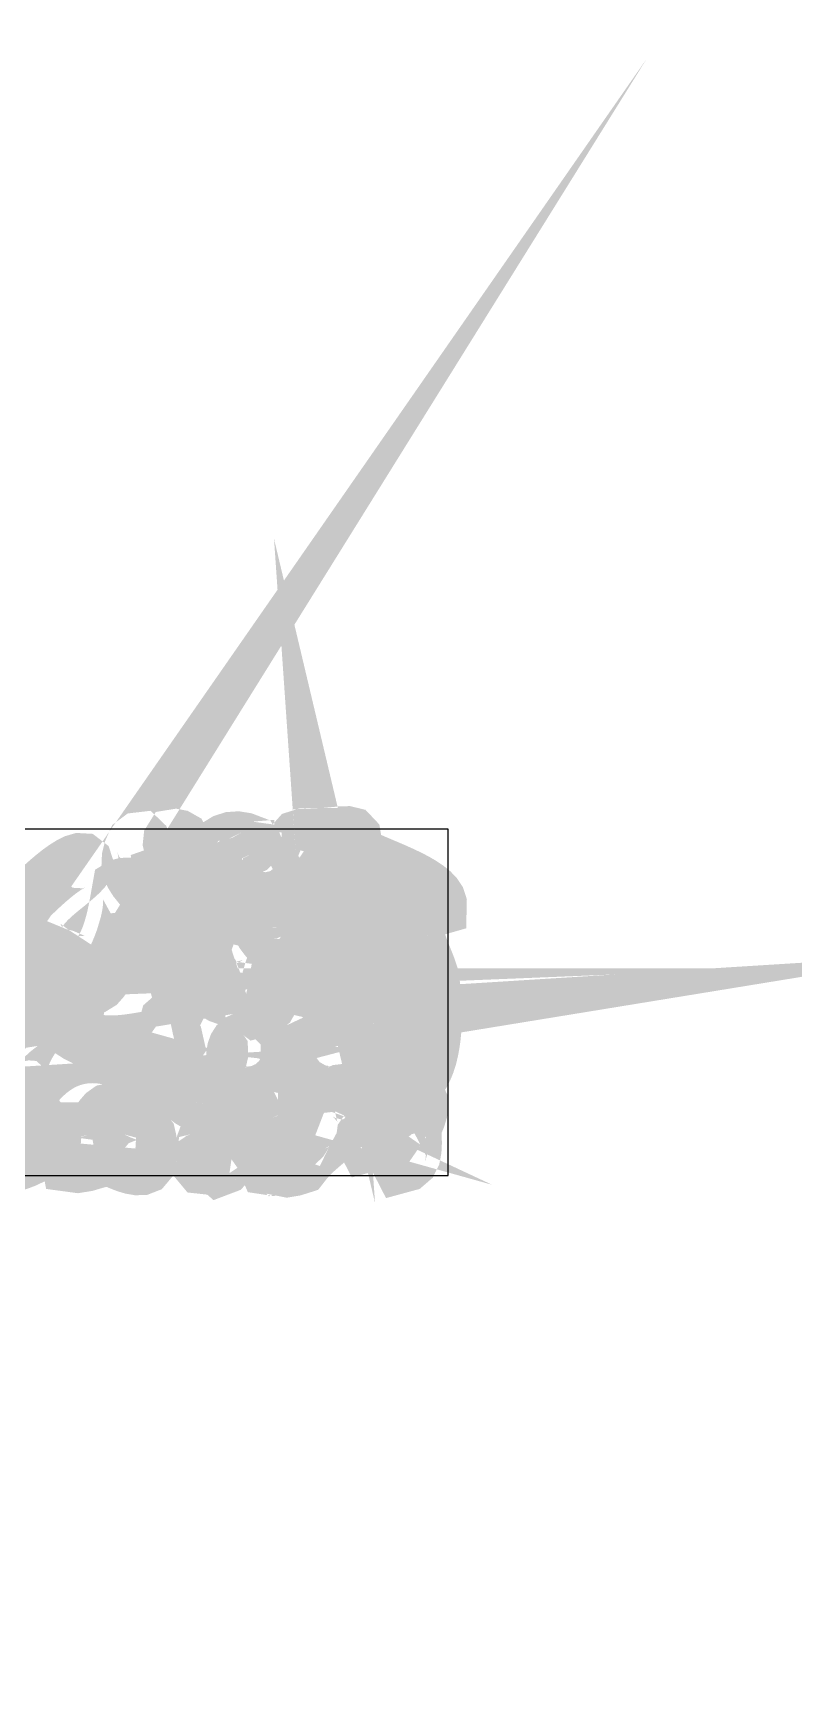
# Model space of a CAD drawing. Extents: x -204 to 381, y -253 to 284.
# Drawn here: x 134.5 to 239.9, y -72 to 158.3 of the extents above; entities that cross this region are included whole.
import ezdxf

# ---------------------------------------------------------------- set-up
doc = ezdxf.new("R2010")
doc.units = 0
doc.layers.add('1', color=7, linetype='CONTINUOUS')
doc.layers.add('4', color=7, linetype='CONTINUOUS')

msp = doc.modelspace()

# ---------------------------------------------------------------- linework, layer by layer
at = {"layer": '1', "color": 7, "linetype": 'CONTINUOUS'}
msp.add_3dface([(96, 0), (192, 0), (192, 48), (96, 48)], dxfattribs=at)
at = {"layer": '4', "color": 7, "linetype": 'CONTINUOUS'}
for points in [[(187.6546, 35.1985, 7.6142, 7.6142, 0), (187.6204, 34.2103, 7.6142, 7.6142, 0), (187.733, 33.2499, 7.6142, 7.6142, 0), (187.9609, 32.3146, 7.6142, 7.6142, 0), (188.2688, 31.3958, 7.6142, 7.6142, 0), (188.624, 30.4885, 7.6142, 7.6142, 0), (188.9913, 29.5884, 7.6142, 7.6142, 0), (189.3397, 28.6868, 7.6142, 7.6142, 0), (189.6331, 27.7814, 7.6142, 7.6142, 0), (189.7514, 27.1451, 7.6142, 7.6142, 0), (189.8577, 26.4296, 7.6142, 7.6142, 0), (189.9491, 25.6471, 7.6142, 7.6142, 0), (190.0261, 24.8061, 7.6142, 7.6142, 0), (190.0796, 23.9184, 7.6142, 7.6142, 0), (190.1119, 22.9934, 7.6142, 7.6142, 0), (190.1177, 22.044, 7.6142, 7.6142, 0), (190.0919, 21.0769, 7.6142, 7.6142, 0), (190.0353, 20.1054, 7.6142, 7.6142, 0), (189.9415, 19.1397, 7.6142, 7.6142, 0), (189.811, 18.189, 7.6142, 7.6142, 0), (189.6372, 17.2632, 7.6142, 7.6142, 0), (189.4183, 16.377, 7.6142, 7.6142, 0), (189.1502, 15.5352, 7.6142, 7.6142, 0), (188.8311, 14.752, 7.6142, 7.6142, 0), (188.459, 14.0375, 7.6142, 7.6142, 0), (188.0272, 13.402, 7.6142, 7.6142, 0), (187.5361, 12.8543, 7.6142, 7.6142, 0), (186.9807, 12.4075, 7.6142, 7.6142, 0), (186.3575, 12.0688, 7.6142, 7.6142, 0), (185.6104, 12.2467, 7.6142, 7.6142, 0), (185.162, 12.5299, 7.6142, 7.6142, 0), (184.9072, 12.8737, 7.6142, 7.6142, 0), (184.7365, 13.2293, 7.6142, 7.6142, 0), (184.5406, 13.5524, 7.6142, 7.6142, 0), (184.2097, 13.7942, 7.6142, 7.6142, 0), (183.6359, 13.9067, 7.6142, 7.6142, 0), (182.7126, 13.8446, 7.6142, 7.6142, 0), (181.8396, 14.3907, 7.6142, 7.6142, 0), (181.3167, 15.166, 7.6142, 7.6142, 0), (181.2303, 16.1158, 7.6142, 7.6142, 0), (181.6644, 17.1805, 7.6142, 7.6142, 0), (182.4265, 17.3153, 7.6142, 7.6142, 0), (183.1775, 17.4041, 7.6142, 7.6142, 0), (183.7703, 17.9015, 7.6142, 7.6142, 0), (183.3088, 18.5986, 7.6142, 7.6142, 0), (182.7373, 18.9772, 7.6142, 7.6142, 0), (182.1046, 19.2233, 7.6142, 7.6142, 0), (181.4603, 19.5275, 7.6142, 7.6142, 0), (180.8482, 20.078, 7.6142, 7.6142, 0), (180.3187, 21.0634, 7.6142, 7.6142, 0), (180.1351, 21.4706, 7.6142, 7.6142, 0), (180.1085, 21.5462, 7.6142, 7.6142, 0), (180.2873, 21.5733, 7.6142, 7.6142, 0), (181.7416, 21.7655, 7.6142, 7.6142, 0), (182.7006, 21.8956, 7.6142, 7.6142, 0), (183.884, 22.0553, 7.6142, 7.6142, 0), (184.1156, 22.0931, 7.6142, 7.6142, 0), (184.0534, 22.0892, 7.6142, 7.6142, 0), (183.884, 22.0553, 7.6142, 7.6142, 0), (183.2182, 21.9747, 7.6142, 7.6142, 0), (182.5146, 21.8761, 7.6142, 7.6142, 0), (181.8033, 21.7772, 7.6142, 7.6142, 0), (180.937, 21.6606, 7.6142, 7.6142, 0), (180.3184, 21.5752, 7.6142, 7.6142, 0), (180.1089, 21.5475, 7.6142, 7.6142, 0), (179.9265, 22.5179, 7.6142, 7.6142, 0), (180.021, 23.1188, 7.6142, 7.6142, 0), (180.4747, 24.02, 7.6142, 7.6142, 0), (181.4615, 24.5002, 7.6142, 7.6142, 0), (182.2748, 24.9848, 7.6142, 7.6142, 0), (182.92, 25.4916, 7.6142, 7.6142, 0), (183.4067, 26.0286, 7.6142, 7.6142, 0), (183.7375, 26.6104, 7.6142, 7.6142, 0), (183.9214, 27.2514, 7.6142, 7.6142, 0), (183.9672, 27.9619, 7.6142, 7.6142, 0), (183.8767, 28.7579, 7.6142, 7.6142, 0), (183.6604, 29.6504, 7.6142, 7.6142, 0), (183.3237, 30.6525, 7.6142, 7.6142, 0), (182.8725, 31.7755, 7.6142, 7.6142, 0), (182.1611, 32.7184, 7.6142, 7.6142, 0), (181.8211, 33.3649, 7.6142, 7.6142, 0), (181.7975, 33.7786, 7.6142, 7.6142, 0), (182.0393, 34.0226, 7.6142, 7.6142, 0), (182.4951, 34.1619, 7.6142, 7.6142, 0), (183.1119, 34.2547, 7.6142, 7.6142, 0), (183.8376, 34.3674, 7.6142, 7.6142, 0), (185.0419, 34.7065, 7.6142, 7.6142, 0), (185.4404, 31.996, 7.6142, 7.6142, 0), (185.6726, 30.3812, 7.6142, 7.6142, 0), (185.9312, 28.6916, 7.6142, 7.6142, 0), (186.0811, 27.6949, 7.6142, 7.6142, 0), (186.1778, 27.023, 7.6142, 7.6142, 0), (186.2349, 26.6329, 7.6142, 7.6142, 0), (186.2772, 26.3075, 7.6142, 7.6142, 0), (186.3302, 25.9828, 7.6142, 7.6142, 0), (186.3915, 25.5273, 7.6142, 7.6142, 0), (186.4432, 25.2243, 7.6142, 7.6142, 0), (186.4648, 25.032, 7.6142, 7.6142, 0), (186.4283, 25.289, 7.6142, 7.6142, 0), (186.352, 25.8092, 7.6142, 7.6142, 0), (186.0981, 27.5975, 7.6142, 7.6142, 0), (185.9545, 28.4961, 7.6142, 7.6142, 0), (185.8379, 29.3089, 7.6142, 7.6142, 0), (185.6296, 30.7175, 7.6142, 7.6142, 0), (185.4792, 31.7251, 7.6142, 7.6142, 0), (185.3464, 32.6243, 7.6142, 7.6142, 0), (185.264, 33.2425, 7.6142, 7.6142, 0), (185.0419, 34.7065, 7.6142, 7.6142, 0), (186.1172, 35.5796, 7.6142, 7.6142, 0), (186.9448, 35.8617, 7.6142, 7.6142, 0), (187.6546, 35.1985, 0, 0, 0)], [(84.7762, 21.1717, 7.6142, 7.6142, 0), (84.8107, 21.0368, 7.6142, 7.6142, 0), (84.7637, 21.1968, 7.6142, 7.6142, 0)], [(135.3534, 23.4286, 7.6142, 7.6142, 0), (134.8734, 23.8046, 7.6142, 7.6142, 0), (134.5454, 24.2726, 7.6142, 7.6142, 0), (134.2934, 24.6886, 7.6142, 7.6142, 0), (133.4134, 25.0266, 7.6142, 7.6142, 0), (132.6454, 25.1246, 7.6142, 7.6142, 0), (131.9134, 25.5286, 7.6142, 7.6142, 0), (132.1294, 26.1326, 7.6142, 7.6142, 0), (132.5674, 26.7506, 7.6142, 7.6142, 0), (133.1214, 27.3686, 7.6142, 7.6142, 0), (133.6834, 27.9726, 7.6142, 7.6142, 0), (134.1434, 28.5506, 7.6142, 7.6142, 0), (134.3934, 29.0846, 7.6142, 7.6142, 0), (134.3274, 29.5606, 7.6142, 7.6142, 0), (133.8334, 29.9686, 7.6142, 7.6142, 0), (132.9034, 30.1146, 7.6142, 7.6142, 0), (132.1834, 30.3866, 7.6142, 7.6142, 0), (131.6574, 30.7706, 7.6142, 7.6142, 0), (131.3034, 31.2486, 7.6142, 7.6142, 0), (131.1074, 31.8046, 7.6142, 7.6142, 0), (131.0474, 32.4246, 7.6142, 7.6142, 0), (131.1054, 33.0906, 7.6142, 7.6142, 0), (131.2654, 33.7886, 7.6142, 7.6142, 0), (131.5074, 34.5006, 7.6142, 7.6142, 0), (131.8134, 35.2126, 7.6142, 7.6142, 0), (132.1654, 35.9066, 7.6142, 7.6142, 0), (132.5454, 36.5686, 7.6142, 7.6142, 0), (132.9334, 37.1806, 7.6142, 7.6142, 0), (133.3134, 37.7286, 7.6142, 7.6142, 0), (133.5394, 37.9706, 7.6142, 7.6142, 0), (133.9214, 38.3606, 7.6142, 7.6142, 0), (134.4354, 38.8726, 7.6142, 7.6142, 0), (135.0554, 39.4686, 7.6142, 7.6142, 0), (135.7594, 40.1226, 7.6142, 7.6142, 0), (136.5174, 40.8006, 7.6142, 7.6142, 0), (137.3094, 41.4726, 7.6142, 7.6142, 0), (138.1094, 42.1066, 7.6142, 7.6142, 0), (138.8934, 42.6706, 7.6142, 7.6142, 0), (139.6354, 43.1346, 7.6142, 7.6142, 0), (140.3094, 43.4666, 7.6142, 7.6142, 0), (140.8934, 43.6346, 7.6142, 7.6142, 0), (141.3634, 43.6086, 7.6142, 7.6142, 0), (141.6914, 43.3566, 7.6142, 7.6142, 0), (141.8534, 42.8486, 7.6142, 7.6142, 0), (141.4734, 42.3546, 7.6142, 7.6142, 0), (140.9994, 41.8566, 7.6142, 7.6142, 0), (140.4454, 41.3486, 7.6142, 7.6142, 0), (139.8334, 40.8306, 7.6142, 7.6142, 0), (139.1814, 40.3026, 7.6142, 7.6142, 0), (138.5114, 39.7606, 7.6142, 7.6142, 0), (137.8374, 39.2046, 7.6142, 7.6142, 0), (137.1814, 38.6326, 7.6142, 7.6142, 0), (136.5614, 38.0406, 7.6142, 7.6142, 0), (135.9974, 37.4286, 7.6142, 7.6142, 0), (135.5074, 36.7966, 7.6142, 7.6142, 0), (135.1114, 36.1406, 7.6142, 7.6142, 0), (134.8274, 35.4586, 7.6142, 7.6142, 0), (134.6754, 34.7506, 7.6142, 7.6142, 0), (134.6714, 34.0146, 7.6142, 7.6142, 0), (134.8394, 33.2466, 7.6142, 7.6142, 0), (135.1934, 32.4486, 7.6142, 7.6142, 0), (135.8534, 31.9486, 7.6142, 7.6142, 0), (136.5194, 31.4426, 7.6142, 7.6142, 0), (137.1934, 30.9286, 7.6142, 7.6142, 0), (137.7212, 30.5845, 7.6142, 7.6142, 0), (137.4319, 30.097, 7.6142, 7.6142, 0), (137.1781, 29.6856, 7.6142, 7.6142, 0), (137.0106, 29.4165, 7.6142, 7.6142, 0), (137.0918, 29.5333, 7.6142, 7.6142, 0), (137.1984, 29.7161, 7.6142, 7.6142, 0), (137.4268, 30.0868, 7.6142, 7.6142, 0), (137.7212, 30.5845, 7.6142, 7.6142, 0), (137.9534, 30.4886, 7.6142, 7.6142, 0), (138.8054, 30.2826, 7.6142, 7.6142, 0), (139.5494, 29.9606, 7.6142, 7.6142, 0), (140.2354, 29.6326, 7.6142, 7.6142, 0), (140.9174, 29.4046, 7.6142, 7.6142, 0), (141.6534, 29.3886, 7.6142, 7.6142, 0), (142.4934, 29.6946, 7.6142, 7.6142, 0), (143.4934, 30.4286, 7.6142, 7.6142, 0), (144.0434, 31.2546, 7.6142, 7.6142, 0), (144.5134, 32.1426, 7.6142, 7.6142, 0), (144.9134, 33.0786, 7.6142, 7.6142, 0), (145.2514, 34.0526, 7.6142, 7.6142, 0), (145.5354, 35.0506, 7.6142, 7.6142, 0), (145.7794, 36.0626, 7.6142, 7.6142, 0), (145.9874, 37.0726, 7.6142, 7.6142, 0), (146.1734, 38.0726, 7.6142, 7.6142, 0), (146.3454, 39.0486, 7.6142, 7.6142, 0), (146.5134, 39.9886, 7.6142, 7.6142, 0), (146.7834, 40.1486, 7.6142, 7.6142, 0), (147.0314, 40.2146, 7.6142, 7.6142, 0), (147.4334, 40.2286, 7.6142, 7.6142, 0), (147.7214, 39.7086, 7.6142, 7.6142, 0), (147.9034, 39.0766, 7.6142, 7.6142, 0), (147.9894, 38.3486, 7.6142, 7.6142, 0), (147.9894, 37.5366, 7.6142, 7.6142, 0), (147.9074, 36.6606, 7.6142, 7.6142, 0), (147.7514, 35.7346, 7.6142, 7.6142, 0), (147.5334, 34.7726, 7.6142, 7.6142, 0), (146.9374, 32.8026, 7.6142, 7.6142, 0), (146.5734, 31.8266, 7.6142, 7.6142, 0), (146.1794, 30.8766, 7.6142, 7.6142, 0), (145.7614, 29.9686, 7.6142, 7.6142, 0), (145.3274, 29.1186, 7.6142, 7.6142, 0), (144.8854, 28.3386, 7.6142, 7.6142, 0), (144.4434, 27.6466, 7.6142, 7.6142, 0), (144.0094, 27.0586, 7.6142, 7.6142, 0), (143.5934, 26.5886, 7.6142, 7.6142, 0), (142.6254, 25.9926, 7.6142, 7.6142, 0), (141.8174, 25.6406, 7.6142, 7.6142, 0), (141.1514, 25.4926, 7.6142, 7.6142, 0), (140.6074, 25.5146, 7.6142, 7.6142, 0), (140.1614, 25.6666, 7.6142, 7.6142, 0), (139.7914, 25.9146, 7.6142, 7.6142, 0), (139.4814, 26.2186, 7.6142, 7.6142, 0), (139.2054, 26.5426, 7.6142, 7.6142, 0), (138.9454, 26.8506, 7.6142, 7.6142, 0), (138.6794, 27.1026, 7.6142, 7.6142, 0), (138.3854, 27.2666, 7.6142, 7.6142, 0), (138.0434, 27.3006, 7.6142, 7.6142, 0), (137.6334, 27.1686, 7.6142, 7.6142, 0), (137.1474, 25.8926, 7.6142, 7.6142, 0), (136.6074, 24.6166, 7.6142, 7.6142, 0), (135.8934, 23.4486, 7.6142, 7.6142, 0), (135.7134, 23.4486, 7.6142, 7.6142, 0), (135.5334, 23.4426, 7.6142, 7.6142, 0), (135.3534, 23.4286, 0, 0, 0)], [(170.5022, 46.0854, 7.6142, 7.6142, 0), (170.6605, 45.2501, 7.6142, 7.6142, 0), (170.8993, 44.5677, 7.6142, 7.6142, 0), (171.1857, 44.0062, 7.6142, 7.6142, 0), (171.4856, 43.5399, 7.6142, 7.6142, 0), (171.7643, 43.1391, 7.6142, 7.6142, 0), (171.991, 42.7738, 7.6142, 7.6142, 0), (172.1296, 42.4163, 7.6142, 7.6142, 0), (172.1472, 42.0369, 7.6142, 7.6142, 0), (172.0097, 41.608, 7.6142, 7.6142, 0), (171.684, 41.0992, 7.6142, 7.6142, 0), (171.1357, 40.4814, 7.6142, 7.6142, 0), (170.3328, 39.7282, 7.6142, 7.6142, 0), (169.9392, 38.9498, 7.6142, 7.6142, 0), (169.8515, 38.3573, 7.6142, 7.6142, 0), (170.0146, 37.911, 7.6142, 7.6142, 0), (170.3804, 37.5761, 7.6142, 7.6142, 0), (170.8958, 37.3125, 7.6142, 7.6142, 0), (171.5082, 37.0838, 7.6142, 7.6142, 0), (172.1677, 36.8557, 7.6142, 7.6142, 0), (172.8226, 36.5857, 7.6142, 7.6142, 0), (173.4194, 36.2418, 7.6142, 7.6142, 0), (173.9088, 35.7834, 7.6142, 7.6142, 0), (174.1472, 34.762, 7.6142, 7.6142, 0), (174.3123, 33.7722, 7.6142, 7.6142, 0), (174.4048, 32.8157, 7.6142, 7.6142, 0), (174.4264, 31.8923, 7.6142, 7.6142, 0), (174.373, 31.0006, 7.6142, 7.6142, 0), (174.2491, 30.144, 7.6142, 7.6142, 0), (174.0545, 29.3203, 7.6142, 7.6142, 0), (173.7891, 28.5297, 7.6142, 7.6142, 0), (173.4553, 27.7736, 7.6142, 7.6142, 0), (173.0487, 27.0509, 7.6142, 7.6142, 0), (172.576, 26.3642, 7.6142, 7.6142, 0), (172.033, 25.7126, 7.6142, 7.6142, 0), (171.422, 25.0976, 7.6142, 7.6142, 0), (170.7424, 24.5169, 7.6142, 7.6142, 0), (169.9969, 23.9725, 7.6142, 7.6142, 0), (169.1854, 23.4641, 7.6142, 7.6142, 0), (168.3057, 22.9924, 7.6142, 7.6142, 0), (168.1132, 22.5746, 7.6142, 7.6142, 0), (168.0375, 22.1287, 7.6142, 7.6142, 0), (167.9881, 21.751, 7.6142, 7.6142, 0), (168.236, 21.3198, 7.6142, 7.6142, 0), (168.5904, 20.9791, 7.6142, 7.6142, 0), (169.0402, 20.7249, 7.6142, 7.6142, 0), (169.5703, 20.5521, 7.6142, 7.6142, 0), (170.1714, 20.4565, 7.6142, 7.6142, 0), (170.8302, 20.4328, 7.6142, 7.6142, 0), (171.5373, 20.4747, 7.6142, 7.6142, 0), (172.2777, 20.579, 7.6142, 7.6142, 0), (173.0443, 20.7413, 7.6142, 7.6142, 0), (173.8216, 20.9546, 7.6142, 7.6142, 0), (174.5983, 21.2148, 7.6142, 7.6142, 0), (175.363, 21.5163, 7.6142, 7.6142, 0), (176.1054, 21.8572, 7.6142, 7.6142, 0), (176.8129, 22.2278, 7.6142, 7.6142, 0), (177.4716, 22.6288, 7.6142, 7.6142, 0), (178.0732, 23.0498, 7.6142, 7.6142, 0), (178.6052, 23.4893, 7.6142, 7.6142, 0), (179.056, 23.9415, 7.6142, 7.6142, 0), (179.4107, 24.4033, 7.6142, 7.6142, 0), (179.6614, 24.8661, 7.6142, 7.6142, 0), (179.7954, 25.3266, 7.6142, 7.6142, 0), (179.7994, 25.7812, 7.6142, 7.6142, 0), (179.6621, 26.2241, 7.6142, 7.6142, 0), (179.3742, 26.6491, 7.6142, 7.6142, 0), (178.4992, 26.7338, 7.6142, 7.6142, 0), (177.7764, 26.5564, 7.6142, 7.6142, 0), (176.9612, 26.5348, 7.6142, 7.6142, 0), (176.6161, 27.425, 7.6142, 7.6142, 0), (176.3864, 28.3098, 7.6142, 7.6142, 0), (176.2597, 29.1896, 7.6142, 7.6142, 0), (176.2259, 30.0645, 7.6142, 7.6142, 0), (176.2733, 30.9369, 7.6142, 7.6142, 0), (176.3953, 31.8041, 7.6142, 7.6142, 0), (176.5784, 32.6711, 7.6142, 7.6142, 0), (176.8141, 33.5353, 7.6142, 7.6142, 0), (177.0901, 34.3972, 7.6142, 7.6142, 0), (177.3972, 35.261, 7.6142, 7.6142, 0), (177.7247, 36.1246, 7.6142, 7.6142, 0), (178.0627, 36.9901, 7.6142, 7.6142, 0), (178.4012, 37.8576, 7.6142, 7.6142, 0), (178.1587, 38.3447, 7.6142, 7.6142, 0), (177.6945, 38.945, 7.6142, 7.6142, 0), (177.2314, 39.59, 7.6142, 7.6142, 0), (176.9953, 40.2167, 7.6142, 7.6142, 0), (177.2031, 40.7579, 7.6142, 7.6142, 0), (178.0806, 41.1505, 7.6142, 7.6142, 0), (178.9544, 40.7535, 7.6142, 7.6142, 0), (179.5127, 40.1543, 7.6142, 7.6142, 0), (179.935, 39.5585, 7.6142, 7.6142, 0), (180.4017, 39.1782, 7.6142, 7.6142, 0), (181.0927, 39.2214, 7.6142, 7.6142, 0), (181.8439, 39.7932, 7.6142, 7.6142, 0), (182.5651, 40.161, 7.6142, 7.6142, 0), (183.2614, 40.348, 7.6142, 7.6142, 0), (183.9331, 40.3767, 7.6142, 7.6142, 0), (184.5796, 40.2738, 7.6142, 7.6142, 0), (185.2031, 40.0593, 7.6142, 7.6142, 0), (186.3808, 39.3933, 7.6142, 7.6142, 0), (186.9383, 38.9881, 7.6142, 7.6142, 0), (187.4766, 38.5686, 7.6142, 7.6142, 0), (187.9957, 38.1551, 7.6142, 7.6142, 0), (188.4984, 37.7714, 7.6142, 7.6142, 0), (188.982, 37.4429, 7.6142, 7.6142, 0), (189.4511, 37.1928, 7.6142, 7.6142, 0), (189.904, 37.0421, 7.6142, 7.6142, 0), (190.3443, 37.0185, 7.6142, 7.6142, 0), (190.7719, 37.1406, 7.6142, 7.6142, 0), (190.7845, 37.7158, 7.6142, 7.6142, 0), (190.6002, 38.2767, 7.6142, 7.6142, 0), (190.2396, 38.825, 7.6142, 7.6142, 0), (189.7252, 39.3602, 7.6142, 7.6142, 0), (189.0804, 39.8773, 7.6142, 7.6142, 0), (188.3265, 40.3801, 7.6142, 7.6142, 0), (187.4879, 40.8679, 7.6142, 7.6142, 0), (186.584, 41.3364, 7.6142, 7.6142, 0), (185.6395, 41.7866, 7.6142, 7.6142, 0), (184.6774, 42.2203, 7.6142, 7.6142, 0), (183.7193, 42.6346, 7.6142, 7.6142, 0), (182.7875, 43.0272, 7.6142, 7.6142, 0), (181.9046, 43.3995, 7.6142, 7.6142, 0), (181.0933, 43.7529, 7.6142, 7.6142, 0), (180.3752, 44.083, 7.6142, 7.6142, 0), (179.7727, 44.3892, 7.6142, 7.6142, 0), (179.3089, 44.6749, 7.6142, 7.6142, 0), (179.0093, 44.9348, 7.6142, 7.6142, 0), (178.8904, 45.1698, 7.6142, 7.6142, 0), (179.0232, 46.2084, 7.6142, 7.6142, 0), (178.9136, 46.8743, 7.6142, 7.6142, 0), (178.5699, 47.2374, 7.6142, 7.6142, 0), (177.9997, 47.3735, 7.6142, 7.6142, 0), (177.2139, 47.3561, 7.6142, 7.6142, 0), (176.2214, 47.2568, 7.6142, 7.6142, 0), (175.0314, 47.1513, 7.6142, 7.6142, 0), (174.5429, 47.127, 7.6142, 7.6142, 0), (174.7082, 44.6778, 7.6142, 7.6142, 0), (174.7917, 43.4586, 7.6142, 7.6142, 0), (174.8773, 42.2216, 7.6142, 7.6142, 0), (174.8521, 42.3279, 7.6142, 7.6142, 0), (174.8498, 42.6203, 7.6142, 7.6142, 0), (174.8274, 42.9311, 7.6142, 7.6142, 0), (174.6657, 45.3394, 7.6142, 7.6142, 0), (174.5618, 46.8517, 7.6142, 7.6142, 0), (174.5415, 47.1254, 7.6142, 7.6142, 0), (174.0859, 47.1219, 7.6142, 7.6142, 0), (173.0869, 47.1302, 7.6142, 7.6142, 0), (172.048, 47.0834, 7.6142, 7.6142, 0), (171.133, 46.7965, 7.6142, 7.6142, 0), (170.5022, 46.0854, 0, 0, 0)], [(165.4305, 22.8571, 7.6142, 7.6142, 0), (164.6605, 23.4451, 7.6142, 7.6142, 0), (164.2165, 23.8271, 7.6142, 7.6142, 0), (163.9005, 24.0611, 7.6142, 7.6142, 0), (163.5105, 24.2071, 7.6142, 7.6142, 0), (162.8465, 24.3191, 7.6142, 7.6142, 0), (161.7105, 24.4571, 7.6142, 7.6142, 0), (160.5165, 24.8671, 7.6142, 7.6142, 0), (159.8405, 25.2811, 7.6142, 7.6142, 0), (159.5385, 25.7151, 7.6142, 7.6142, 0), (159.4665, 26.1851, 7.6142, 7.6142, 0), (159.4805, 26.7051, 7.6142, 7.6142, 0), (159.4365, 27.2911, 7.6142, 7.6142, 0), (159.1905, 27.9571, 7.6142, 7.6142, 0), (158.5145, 28.7971, 7.6142, 7.6142, 0), (158.0785, 29.5031, 7.6142, 7.6142, 0), (157.8445, 30.1091, 7.6142, 7.6142, 0), (157.7805, 30.6471, 7.6142, 7.6142, 0), (157.8505, 31.1511, 7.6142, 7.6142, 0), (158.0165, 31.6531, 7.6142, 7.6142, 0), (158.2445, 32.1851, 7.6142, 7.6142, 0), (158.5005, 32.7811, 7.6142, 7.6142, 0), (158.7465, 33.4731, 7.6142, 7.6142, 0), (158.9485, 34.2951, 7.6142, 7.6142, 0), (159.0705, 35.2771, 7.6142, 7.6142, 0), (159.0705, 35.2771, 7.6142, 7.6142, 0), (158.9965, 36.0631, 7.6142, 7.6142, 0), (158.8065, 36.8491, 7.6142, 7.6142, 0), (158.5385, 37.6331, 7.6142, 7.6142, 0), (158.2385, 38.4091, 7.6142, 7.6142, 0), (157.9485, 39.1771, 7.6142, 7.6142, 0), (157.7105, 39.9331, 7.6142, 7.6142, 0), (157.5665, 40.6731, 7.6142, 7.6142, 0), (157.5605, 41.3951, 7.6142, 7.6142, 0), (157.7345, 42.0951, 7.6142, 7.6142, 0), (158.1305, 42.7691, 7.6142, 7.6142, 0), (158.7905, 43.4171, 7.6142, 7.6142, 0), (159.1565, 44.3971, 7.6142, 7.6142, 0), (159.6705, 45.2151, 7.6142, 7.6142, 0), (160.3145, 45.8591, 7.6142, 7.6142, 0), (161.0685, 46.3191, 7.6142, 7.6142, 0), (161.9105, 46.5871, 7.6142, 7.6142, 0), (162.8205, 46.6491, 7.6142, 7.6142, 0), (163.7805, 46.4951, 7.6142, 7.6142, 0), (164.7705, 46.1171, 7.6142, 7.6142, 0), (164.8305, 46.0171, 7.6142, 7.6142, 0), (164.8965, 45.9171, 7.6142, 7.6142, 0), (164.9705, 45.8171, 7.6142, 7.6142, 0), (164.7125, 45.5511, 7.6142, 7.6142, 0), (164.4085, 45.4231, 7.6142, 7.6142, 0), (164.1105, 45.3571, 7.6142, 7.6142, 0), (164.1105, 45.2971, 7.6142, 7.6142, 0), (164.1105, 45.2311, 7.6142, 7.6142, 0), (164.1105, 45.1571, 7.6142, 7.6142, 0), (164.7745, 45.2111, 7.6142, 7.6142, 0), (165.4785, 45.1151, 7.6142, 7.6142, 0), (165.7305, 44.4771, 7.6142, 7.6142, 0), (165.5305, 44.3771, 7.6142, 7.6142, 0), (165.3305, 44.2711, 7.6142, 7.6142, 0), (165.1305, 44.1571, 7.6142, 7.6142, 0), (165.1165, 44.0711, 7.6142, 7.6142, 0), (165.1105, 43.9771, 7.6142, 7.6142, 0), (165.1105, 43.8771, 7.6142, 7.6142, 0), (165.6525, 43.8551, 7.6142, 7.6142, 0), (166.1625, 43.7591, 7.6142, 7.6142, 0), (166.7705, 43.4971, 7.6142, 7.6142, 0), (166.5705, 43.0191, 7.6142, 7.6142, 0), (166.1565, 42.9611, 7.6142, 7.6142, 0), (165.9305, 42.6171, 7.6142, 7.6142, 0), (166.4705, 42.4731, 7.6142, 7.6142, 0), (166.9905, 42.2891, 7.6142, 7.6142, 0), (167.5705, 41.9571, 7.6142, 7.6142, 0), (167.5705, 41.8711, 7.6142, 7.6142, 0), (167.5765, 41.7771, 7.6142, 7.6142, 0), (167.5905, 41.6771, 7.6142, 7.6142, 0), (167.3305, 41.5571, 7.6142, 7.6142, 0), (167.0765, 41.4371, 7.6142, 7.6142, 0), (166.8305, 41.3171, 7.6142, 7.6142, 0), (166.8105, 41.2371, 7.6142, 7.6142, 0), (166.7965, 41.1571, 7.6142, 7.6142, 0), (166.7905, 41.0771, 7.6142, 7.6142, 0), (167.1245, 41.0071, 7.6142, 7.6142, 0), (167.4705, 40.8751, 7.6142, 7.6142, 0), (167.8705, 40.6171, 7.6142, 7.6142, 0), (167.8705, 40.5371, 7.6142, 7.6142, 0), (167.8705, 40.4511, 7.6142, 7.6142, 0), (167.8705, 40.3571, 7.6142, 7.6142, 0), (167.4985, 40.1311, 7.6142, 7.6142, 0), (167.1625, 40.0371, 7.6142, 7.6142, 0), (166.8305, 39.9971, 7.6142, 7.6142, 0), (166.8305, 39.8771, 7.6142, 7.6142, 0), (166.8305, 39.7511, 7.6142, 7.6142, 0), (166.8305, 39.6171, 7.6142, 7.6142, 0), (167.3745, 39.3851, 7.6142, 7.6142, 0), (167.9725, 39.0211, 7.6142, 7.6142, 0), (168.3305, 38.4171, 7.6142, 7.6142, 0), (167.9165, 38.2411, 7.6142, 7.6142, 0), (167.3905, 38.2071, 7.6142, 7.6142, 0), (166.9905, 38.2171, 7.6142, 7.6142, 0), (166.9905, 38.1371, 7.6142, 7.6142, 0), (166.9905, 37.9571, 7.6142, 7.6142, 0), (167.3585, 37.7291, 7.6142, 7.6142, 0), (167.7485, 37.3791, 7.6142, 7.6142, 0), (167.9305, 36.8171, 7.6142, 7.6142, 0), (167.6085, 36.6931, 7.6142, 7.6142, 0), (167.2065, 36.6951, 7.6142, 7.6142, 0), (166.9105, 36.7171, 7.6142, 7.6142, 0), (166.2905, 35.9651, 7.6142, 7.6142, 0), (165.9745, 35.2831, 7.6142, 7.6142, 0), (165.9145, 34.6591, 7.6142, 7.6142, 0), (166.0565, 34.0791, 7.6142, 7.6142, 0), (166.3465, 33.5311, 7.6142, 7.6142, 0), (166.7365, 33.0031, 7.6142, 7.6142, 0), (167.1725, 32.4811, 7.6142, 7.6142, 0), (167.6005, 31.9551, 7.6142, 7.6142, 0), (167.9705, 31.4091, 7.6142, 7.6142, 0), (168.2325, 30.8351, 7.6142, 7.6142, 0), (168.3305, 30.2171, 7.6142, 7.6142, 0), (167.9125, 29.3351, 7.6142, 7.6142, 0), (167.5685, 28.4451, 7.6142, 7.6142, 0), (167.2705, 27.4171, 7.6142, 7.6142, 0), (167.441, 26.8976, 7.6142, 7.6142, 0), (166.3361, 27.1561, 7.6142, 7.6142, 0), (164.9456, 27.4798, 7.6142, 7.6142, 0), (164.7498, 27.5238, 7.6142, 7.6142, 0), (164.602, 27.5598, 7.6142, 7.6142, 0), (165.2773, 27.3999, 7.6142, 7.6142, 0), (166.1123, 27.208, 7.6142, 7.6142, 0), (167.4433, 26.8955, 7.6142, 7.6142, 0), (167.6305, 26.3971, 7.6142, 7.6142, 0), (167.7365, 25.4091, 7.6142, 7.6142, 0), (167.5705, 24.4851, 7.6142, 7.6142, 0), (167.1325, 23.7031, 7.6142, 7.6142, 0), (166.4205, 23.1351, 7.6142, 7.6142, 0), (165.4305, 22.8571, 0, 0, 0)], [(157.6971, 9.7029, 7.6142, 7.6142, 0), (156.9111, 10.0269, 7.6142, 7.6142, 0), (156.2911, 10.3989, 7.6142, 7.6142, 0), (155.7991, 10.7929, 7.6142, 7.6142, 0), (155.4031, 11.1809, 7.6142, 7.6142, 0), (155.0671, 11.5349, 7.6142, 7.6142, 0), (154.7551, 11.8309, 7.6142, 7.6142, 0), (154.4331, 12.0389, 7.6142, 7.6142, 0), (154.0651, 12.1329, 7.6142, 7.6142, 0), (153.6171, 12.0849, 7.6142, 7.6142, 0), (153.0531, 11.8689, 7.6142, 7.6142, 0), (152.3371, 11.4569, 7.6142, 7.6142, 0), (151.4371, 10.8229, 7.6142, 7.6142, 0), (150.5951, 10.5949, 7.6142, 7.6142, 0), (149.9971, 10.6289, 7.6142, 7.6142, 0), (149.5931, 10.8789, 7.6142, 7.6142, 0), (149.3391, 11.3049, 7.6142, 7.6142, 0), (149.1851, 11.8629, 7.6142, 7.6142, 0), (149.0851, 12.5089, 7.6142, 7.6142, 0), (148.9951, 13.2009, 7.6142, 7.6142, 0), (148.8631, 13.8969, 7.6142, 7.6142, 0), (148.6471, 14.5509, 7.6142, 7.6142, 0), (148.2971, 15.1229, 7.6142, 7.6142, 0), (147.3451, 15.5629, 7.6142, 7.6142, 0), (146.4091, 15.9249, 7.6142, 7.6142, 0), (145.4911, 16.2089, 7.6142, 7.6142, 0), (144.5911, 16.4169, 7.6142, 7.6142, 0), (143.7071, 16.5449, 7.6142, 7.6142, 0), (142.8431, 16.5969, 7.6142, 7.6142, 0), (141.9971, 16.5729, 7.6142, 7.6142, 0), (141.1691, 16.4729, 7.6142, 7.6142, 0), (140.3611, 16.2989, 7.6142, 7.6142, 0), (139.5711, 16.0469, 7.6142, 7.6142, 0), (138.8031, 15.7229, 7.6142, 7.6142, 0), (138.0551, 15.3229, 7.6142, 7.6142, 0), (137.3291, 14.8489, 7.6142, 7.6142, 0), (136.6231, 14.3009, 7.6142, 7.6142, 0), (135.9391, 13.6809, 7.6142, 7.6142, 0), (135.2771, 12.9889, 7.6142, 7.6142, 0), (134.6371, 12.2229, 7.6142, 7.6142, 0), (134.1891, 12.1189, 7.6142, 7.6142, 0), (133.7371, 12.1349, 7.6142, 7.6142, 0), (133.3571, 12.1629, 7.6142, 7.6142, 0), (132.9851, 12.4929, 7.6142, 7.6142, 0), (132.7231, 12.9089, 7.6142, 7.6142, 0), (132.5651, 13.4009, 7.6142, 7.6142, 0), (132.5031, 13.9549, 7.6142, 7.6142, 0), (132.5311, 14.5629, 7.6142, 7.6142, 0), (132.6411, 15.2129, 7.6142, 7.6142, 0), (132.8251, 15.8969, 7.6142, 7.6142, 0), (133.0771, 16.6009, 7.6142, 7.6142, 0), (133.3911, 17.3189, 7.6142, 7.6142, 0), (133.7571, 18.0369, 7.6142, 7.6142, 0), (134.1691, 18.7449, 7.6142, 7.6142, 0), (134.6191, 19.4329, 7.6142, 7.6142, 0), (135.1031, 20.0909, 7.6142, 7.6142, 0), (135.6091, 20.7089, 7.6142, 7.6142, 0), (136.1351, 21.2729, 7.6142, 7.6142, 0), (136.6691, 21.7769, 7.6142, 7.6142, 0), (137.2071, 22.2089, 7.6142, 7.6142, 0), (137.7411, 22.5589, 7.6142, 7.6142, 0), (138.2651, 22.8129, 7.6142, 7.6142, 0), (138.7691, 22.9649, 7.6142, 7.6142, 0), (139.2471, 23.0029, 7.6142, 7.6142, 0), (139.6931, 22.9149, 7.6142, 7.6142, 0), (140.0991, 22.6909, 7.6142, 7.6142, 0), (140.4571, 22.3229, 7.6142, 7.6142, 0), (140.3631, 21.4489, 7.6142, 7.6142, 0), (140.0431, 20.7769, 7.6142, 7.6142, 0), (139.8571, 19.9829, 7.6142, 7.6142, 0), (140.6591, 19.4649, 7.6142, 7.6142, 0), (141.4791, 19.0609, 7.6142, 7.6142, 0), (142.3151, 18.7589, 7.6142, 7.6142, 0), (143.1651, 18.5489, 7.6142, 7.6142, 0), (144.0291, 18.4189, 7.6142, 7.6142, 0), (144.9031, 18.3629, 7.6142, 7.6142, 0), (145.7891, 18.3669, 7.6142, 7.6142, 0), (146.6831, 18.4229, 7.6142, 7.6142, 0), (147.5831, 18.5189, 7.6142, 7.6142, 0), (148.4911, 18.6449, 7.6142, 7.6142, 0), (149.4031, 18.7909, 7.6142, 7.6142, 0), (150.3191, 18.9469, 7.6142, 7.6142, 0), (151.2371, 19.1029, 7.6142, 7.6142, 0), (151.6651, 18.7669, 7.6142, 7.6142, 0), (152.1591, 18.1909, 7.6142, 7.6142, 0), (152.6971, 17.6069, 7.6142, 7.6142, 0), (153.2631, 17.2489, 7.6142, 7.6142, 0), (153.8351, 17.3429, 7.6142, 7.6142, 0), (154.3971, 18.1229, 7.6142, 7.6142, 0), (154.1851, 19.0589, 7.6142, 7.6142, 0), (153.7111, 19.7269, 7.6142, 7.6142, 0), (153.2131, 20.2609, 7.6142, 7.6142, 0), (152.9351, 20.7949, 7.6142, 7.6142, 0), (153.1171, 21.4629, 7.6142, 7.6142, 0), (153.8291, 22.0829, 7.6142, 7.6142, 0), (154.3351, 22.7149, 7.6142, 7.6142, 0), (154.6591, 23.3589, 7.6142, 7.6142, 0), (154.8231, 24.0109, 7.6142, 7.6142, 0), (154.8531, 24.6649, 7.6142, 7.6142, 0), (154.7691, 25.3189, 7.6142, 7.6142, 0), (154.3551, 26.6069, 7.6142, 7.6142, 0), (154.0711, 27.2349, 7.6142, 7.6142, 0), (153.7691, 27.8469, 7.6142, 7.6142, 0), (153.4691, 28.4389, 7.6142, 7.6142, 0), (153.1951, 29.0089, 7.6142, 7.6142, 0), (152.9711, 29.5489, 7.6142, 7.6142, 0), (152.8211, 30.0589, 7.6142, 7.6142, 0), (152.7651, 30.5329, 7.6142, 7.6142, 0), (152.8311, 30.9689, 7.6142, 7.6142, 0), (153.0371, 31.3629, 7.6142, 7.6142, 0), (153.6031, 31.2589, 7.6142, 7.6142, 0), (154.1151, 30.9649, 7.6142, 7.6142, 0), (154.5791, 30.5009, 7.6142, 7.6142, 0), (154.9991, 29.8889, 7.6142, 7.6142, 0), (155.3751, 29.1529, 7.6142, 7.6142, 0), (155.7151, 28.3129, 7.6142, 7.6142, 0), (156.0231, 27.3929, 7.6142, 7.6142, 0), (156.2991, 26.4129, 7.6142, 7.6142, 0), (156.5491, 25.3969, 7.6142, 7.6142, 0), (156.7791, 24.3669, 7.6142, 7.6142, 0), (156.9911, 23.3449, 7.6142, 7.6142, 0), (157.1871, 22.3529, 7.6142, 7.6142, 0), (157.3731, 21.4129, 7.6142, 7.6142, 0), (157.5551, 20.5469, 7.6142, 7.6142, 0), (157.7331, 19.7769, 7.6142, 7.6142, 0), (157.9111, 19.1249, 7.6142, 7.6142, 0), (158.0971, 18.6129, 7.6142, 7.6142, 0), (158.2911, 18.2669, 7.6142, 7.6142, 0), (158.4971, 18.1029, 7.6142, 7.6142, 0), (159.5411, 18.0229, 7.6142, 7.6142, 0), (160.1711, 17.7809, 7.6142, 7.6142, 0), (160.4571, 17.3709, 7.6142, 7.6142, 0), (160.4751, 16.7849, 7.6142, 7.6142, 0), (160.2991, 16.0189, 7.6142, 7.6142, 0), (160.0011, 15.0669, 7.6142, 7.6142, 0), (159.6571, 13.9229, 7.6142, 7.6142, 0), (159.5345, 13.4495, 7.6142, 7.6142, 0), (157.1693, 14.1068, 7.6142, 7.6142, 0), (155.9922, 14.4351, 7.6142, 7.6142, 0), (154.7982, 14.7692, 7.6142, 7.6142, 0), (154.8971, 14.7229, 7.6142, 7.6142, 0), (155.183, 14.6616, 7.6142, 7.6142, 0), (155.4829, 14.5767, 7.6142, 7.6142, 0), (157.8087, 13.9313, 7.6142, 7.6142, 0), (159.2687, 13.5236, 7.6142, 7.6142, 0), (159.5327, 13.4484, 7.6142, 7.6142, 0), (159.4371, 13.0029, 7.6142, 7.6142, 0), (159.2431, 12.0229, 7.6142, 7.6142, 0), (158.9871, 11.0149, 7.6142, 7.6142, 0), (158.5211, 10.1769, 7.6142, 7.6142, 0), (157.6971, 9.7029, 0, 0, 0)], [(123.5549, 4.2071, 7.6142, 7.6142, 0), (123.7482, 4.1976, 7.6142, 7.6142, 0), (123.4894, 4.218, 7.6142, 7.6142, 0)], [(180.2678, 8.7023, 7.6142, 7.6142, 0), (180.2179, 8.567, 7.6142, 7.6142, 0), (180.168, 8.4317, 7.6142, 7.6142, 0), (180.118, 8.2964, 7.6142, 7.6142, 0), (179.5547, 8.1844, 7.6142, 7.6142, 0), (179.1254, 8.2339, 7.6142, 7.6142, 0), (178.6376, 8.2099, 7.6142, 7.6142, 0), (177.9755, 7.3751, 7.6142, 7.6142, 0), (177.2803, 6.6187, 7.6142, 7.6142, 0), (176.5615, 5.9267, 7.6142, 7.6142, 0), (175.8286, 5.2765, 7.6142, 7.6142, 0), (175.092, 4.6501, 7.6142, 7.6142, 0), (174.3633, 4.0338, 7.6142, 7.6142, 0), (173.652, 3.4052, 7.6142, 7.6142, 0), (172.966, 2.7477, 7.6142, 7.6142, 0), (172.3203, 2.0423, 7.6142, 7.6142, 0), (171.721, 1.2719, 7.6142, 7.6142, 0), (170.6907, 0.9454, 7.6142, 7.6142, 0), (169.7023, 0.779, 7.6142, 7.6142, 0), (168.8691, 0.9439, 7.6142, 7.6142, 0), (168.3094, 1.608, 7.6142, 7.6142, 0), (167.557, 1.3232, 7.6142, 7.6142, 0), (167.1466, 1.0874, 7.6142, 7.6142, 0), (166.9097, 1.1233, 7.6142, 7.6142, 0), (166.6828, 1.651, 7.6142, 7.6142, 0), (166.295, 2.8949, 7.6142, 7.6142, 0), (165.742, 3.5051, 7.6142, 7.6142, 0), (165.2921, 4.1399, 7.6142, 7.6142, 0), (164.9212, 4.7627, 7.6142, 7.6142, 0), (164.5944, 5.3385, 7.6142, 7.6142, 0), (164.2827, 5.8336, 7.6142, 7.6142, 0), (163.9573, 6.2144, 7.6142, 7.6142, 0), (163.5871, 6.4467, 7.6142, 7.6142, 0), (163.1423, 6.4926, 7.6142, 7.6142, 0), (162.5933, 6.3202, 7.6142, 7.6142, 0), (161.9093, 5.8956, 7.6142, 7.6142, 0), (161.0603, 5.1806, 7.6142, 7.6142, 0), (160.788, 4.4698, 7.6142, 7.6142, 0), (160.8058, 3.7934, 7.6142, 7.6142, 0), (160.9962, 3.1603, 7.6142, 7.6142, 0), (161.2337, 2.5796, 7.6142, 7.6142, 0), (161.4034, 2.0588, 7.6142, 7.6142, 0), (161.3817, 1.6074, 7.6142, 7.6142, 0), (161.0495, 1.234, 7.6142, 7.6142, 0), (160.2839, 0.944, 7.6142, 7.6142, 0), (160.1719, 1.0427, 7.6142, 7.6142, 0), (160.1041, 1.1458, 7.6142, 7.6142, 0), (160.026, 1.3348, 7.6142, 7.6142, 0), (160.1705, 1.7107, 7.6142, 7.6142, 0), (160.2263, 2.0366, 7.6142, 7.6142, 0), (160.15, 2.5365, 7.6142, 7.6142, 0), (159.8967, 2.6672, 7.6142, 7.6142, 0), (159.6524, 2.7343, 7.6142, 7.6142, 0), (159.4142, 2.6897, 7.6142, 7.6142, 0), (159.176, 1.656, 7.6142, 7.6142, 0), (158.5539, 1.1701, 7.6142, 7.6142, 0), (157.8276, 1.2494, 7.6142, 7.6142, 0), (157.2766, 1.9114, 7.6142, 7.6142, 0), (157.4642, 2.0385, 7.6142, 7.6142, 0), (157.7805, 2.1347, 7.6142, 7.6142, 0), (158.1287, 2.2179, 7.6142, 7.6142, 0), (158.1993, 2.7139, 7.6142, 7.6142, 0), (157.9967, 3.2001, 7.6142, 7.6142, 0), (157.8369, 3.6966, 7.6142, 7.6142, 0), (158.0306, 4.2199, 7.6142, 7.6142, 0), (158.8926, 4.7859, 7.6142, 7.6142, 0), (159.5004, 5.3403, 7.6142, 7.6142, 0), (159.9927, 5.9474, 7.6142, 7.6142, 0), (160.418, 6.5858, 7.6142, 7.6142, 0), (160.8288, 7.233, 7.6142, 7.6142, 0), (161.2778, 7.8667, 7.6142, 7.6142, 0), (161.8156, 8.4642, 7.6142, 7.6142, 0), (162.4926, 9.0043, 7.6142, 7.6142, 0), (163.3618, 9.463, 7.6142, 7.6142, 0), (164.4749, 9.8216, 7.6142, 7.6142, 0), (164.7079, 9.3714, 7.6142, 7.6142, 0), (164.6071, 8.8641, 7.6142, 7.6142, 0), (164.6058, 8.4134, 7.6142, 7.6142, 0), (164.7801, 8.3728, 7.6142, 7.6142, 0), (164.9587, 8.3394, 7.6142, 7.6142, 0), (165.1433, 8.3157, 7.6142, 7.6142, 0), (165.5079, 7.5042, 7.6142, 7.6142, 0), (165.8785, 6.7024, 7.6142, 7.6142, 0), (166.2535, 5.9078, 7.6142, 7.6142, 0), (167.1213, 5.3914, 7.6142, 7.6142, 0), (167.8151, 4.9753, 7.6142, 7.6142, 0), (168.3989, 4.1586, 7.6142, 7.6142, 0), (169.1421, 4.4905, 7.6142, 7.6142, 0), (169.6967, 4.6909, 7.6142, 7.6142, 0), (170.5881, 4.2912, 7.6142, 7.6142, 0), (171.2313, 4.5683, 7.6142, 7.6142, 0), (171.7269, 5.024, 7.6142, 7.6142, 0), (172.1389, 5.6875, 7.6142, 7.6142, 0), (172.3078, 6.0308, 7.6142, 7.6142, 0), (173.0667, 5.7577, 7.6142, 7.6142, 0), (173.4696, 5.6147, 7.6142, 7.6142, 0), (173.5787, 5.5731, 7.6142, 7.6142, 0), (173.519, 5.5965, 7.6142, 7.6142, 0), (173.2409, 5.6953, 7.6142, 7.6142, 0), (172.877, 5.8279, 7.6142, 7.6142, 0), (172.3104, 6.0308, 7.6142, 7.6142, 0), (172.7286, 6.8037, 7.6142, 7.6142, 0), (172.813, 6.941, 7.6142, 7.6142, 0), (172.9018, 7.0856, 7.6142, 7.6142, 0), (173.447, 7.2653, 7.6142, 7.6142, 0), (173.925, 7.5194, 7.6142, 7.6142, 0), (174.3435, 7.8333, 7.6142, 7.6142, 0), (174.7111, 8.1967, 7.6142, 7.6142, 0), (175.0339, 8.5926, 7.6142, 7.6142, 0), (175.3181, 9.0122, 7.6142, 7.6142, 0), (175.5739, 9.4393, 7.6142, 7.6142, 0), (175.8082, 9.8613, 7.6142, 7.6142, 0), (176.0253, 10.269, 7.6142, 7.6142, 0), (176.2359, 10.6442, 7.6142, 7.6142, 0), (176.446, 10.9782, 7.6142, 7.6142, 0), (176.6657, 11.2549, 7.6142, 7.6142, 0), (176.8978, 11.4625, 7.6142, 7.6142, 0), (177.1513, 11.5889, 7.6142, 7.6142, 0), (177.4355, 11.6219, 7.6142, 7.6142, 0), (177.7563, 11.5443, 7.6142, 7.6142, 0), (178.1219, 11.348, 7.6142, 7.6142, 0), (178.5405, 11.0162, 7.6142, 7.6142, 0), (179.0163, 10.5398, 7.6142, 7.6142, 0), (179.5574, 9.9021, 7.6142, 7.6142, 0), (180.1748, 9.0914, 7.6142, 7.6142, 0), (180.1748, 9.0914, 7.6142, 7.6142, 0), (180.2073, 8.9552, 7.6142, 7.6142, 0), (180.2385, 8.8249, 7.6142, 7.6142, 0), (180.2678, 8.7023, 0, 0, 0)], [(129.8458, 1.0951, 7.6142, 7.6142, 0), (130.7866, 1.2846, 7.6142, 7.6142, 0), (131.6997, 1.5158, 7.6142, 7.6142, 0), (132.5705, 1.7895, 7.6142, 7.6142, 0), (133.394, 2.1096, 7.6142, 7.6142, 0), (134.1558, 2.4769, 7.6142, 7.6142, 0), (134.8457, 2.8929, 7.6142, 7.6142, 0), (135.453, 3.3635, 7.6142, 7.6142, 0), (135.969, 3.8877, 7.6142, 7.6142, 0), (136.3803, 4.4699, 7.6142, 7.6142, 0), (136.6795, 5.113, 7.6142, 7.6142, 0), (136.4553, 5.8476, 7.6142, 7.6142, 0), (136.1447, 6.2775, 7.6142, 7.6142, 0), (135.7857, 6.5103, 7.6142, 7.6142, 0), (135.4202, 6.6585, 7.6142, 7.6142, 0), (135.0855, 6.8339, 7.6142, 7.6142, 0), (134.8235, 7.1491, 7.6142, 7.6142, 0), (134.6754, 7.7147, 7.6142, 7.6142, 0), (134.6798, 8.6401, 7.6142, 7.6142, 0), (134.0804, 9.4774, 7.6142, 7.6142, 0), (133.274, 9.9509, 7.6142, 7.6142, 0), (132.3206, 9.9779, 7.6142, 7.6142, 0), (131.2851, 9.4782, 7.6142, 7.6142, 0), (131.1981, 8.7092, 7.6142, 7.6142, 0), (131.1563, 7.9541, 7.6142, 7.6142, 0), (130.6968, 7.3315, 7.6142, 7.6142, 0), (129.9723, 7.7486, 7.6142, 7.6142, 0)]]:
    msp.add_lwpolyline(points, format="xyseb", dxfattribs=at)
at = {"layer": '4', "color": 7, "linetype": 'CONTINUOUS', "const_width": 7.6142}
for points in [[(154.9701, 46.6899), (155.488, 45.715), (155.8194, 44.8379), (155.9893, 44.0382), (156.0218, 43.3055), (155.9408, 42.6178), (155.7719, 41.9592), (155.5388, 41.3147), (155.2658, 40.6669), (154.978, 39.9954), (154.7002, 39.2869), (154.4549, 38.5251), (154.2701, 37.69), (154.1667, 36.7664), (153.5623, 35.9507), (153.0224, 35.5099), (152.542, 35.3904), (152.1121, 35.5366), (151.7293, 35.8939), (151.383, 36.4076), (151.0698, 37.0233), (150.7835, 37.6859), (150.518, 38.3402), (150.2638, 38.9332), (150.0163, 39.4088), (149.3073, 40.1611), (148.7102, 40.9), (148.2446, 41.6417), (147.9281, 42.4105), (147.78, 43.2225), (147.8177, 44.0976), (148.0594, 45.0575), (148.5273, 46.1189), (149.0515, 46.5082), (149.4203, 46.5512), (149.6722, 46.3088), (149.8427, 45.846), (149.9662, 45.2286), (150.0835, 44.5184), (150.226, 43.7806), (150.4351, 43.0814), (150.7462, 42.4811), (151.1934, 42.0458), (151.493, 41.9741), (151.6613, 41.9113), (151.8442, 41.804), (152.1273, 41.814), (152.2177, 40.9718), (152.2628, 40.5569), (152.2916, 40.3309), (152.3039, 40.1625), (152.3244, 40.0063), (152.3102, 40.0973), (152.3039, 40.2035), (152.2752, 40.4459), (152.1848, 41.2799), (152.1273, 41.814), (153.2422, 42.2044), (153.8171, 43.289), (153.8156, 44.9681), (153.5215, 46.063), (153.5709, 46.527), (153.6875, 46.7135), (153.8041, 46.9), (154.2532, 46.9731), (154.5779, 46.9115), (154.9701, 46.6899)], [(160.7894, 40.6652), (160.7254, 41.7792), (161.5474, 42.6512), (162.6694, 43.0052), (162.5334, 42.2972), (161.7114, 41.5672), (161.0294, 40.6852), (160.9494, 40.6852), (160.8694, 40.6792), (160.7894, 40.6652)], [(160.8305, 32.7971), (160.7865, 33.2731), (160.8365, 34.0391), (160.9865, 34.9651), (161.2385, 35.9131), (161.5985, 36.7491), (162.0705, 37.3411), (162.6605, 37.5551), (163.3705, 37.2571), (163.4685, 36.0051), (163.6125, 34.5691), (163.6305, 33.3171), (163.2725, 33.3631), (163.0285, 33.4711), (162.8305, 33.5971), (162.0145, 33.3891), (161.4065, 33.0051), (160.8305, 32.7971)], [(60.5415, 5.4319), (60.692, 5.4146), (60.4795, 5.4452)], [(161.4305, 29.3171), (161.1185, 29.8151), (161.0885, 30.2331), (161.1905, 30.7571), (162.3165, 30.9751), (163.0585, 31.4051), (163.9705, 31.7171), (164.5505, 30.9611), (164.5805, 30.3751), (164.2045, 29.9411), (163.5625, 29.6391), (162.7905, 29.4471), (162.0345, 29.3471), (161.4305, 29.3171)], [(48.381, 24.8915), (48.5238, 24.8973), (48.2497, 24.8973)], [(177.4289, 16.5077), (176.9509, 15.2597), (176.5509, 14.1997), (176.0869, 13.3577), (175.4129, 12.7637), (173.9918, 12.392), (174.4796, 13.9637), (174.7158, 14.7085), (174.8441, 15.1297), (174.7568, 14.8575), (174.5823, 14.3027), (174.3204, 13.4398), (173.9918, 12.4074), (172.7289, 12.2677), (172.2469, 11.7817), (171.8369, 11.1597), (171.4709, 10.4777), (171.1229, 9.8097), (170.7629, 9.2317), (170.3669, 8.8177), (169.9029, 8.6417), (169.3469, 8.7797), (168.6689, 9.3077), (168.1869, 10.3697), (167.9309, 11.1037), (167.6589, 11.6197), (167.1389, 12.0177), (166.1289, 12.4077), (165.7361, 12.4046), (165.1583, 14.1619), (164.9949, 14.6815), (164.8957, 14.9734), (164.8374, 15.1427), (164.8841, 14.9968), (165.2167, 13.9984), (165.7361, 12.3988), (165.2889, 12.4477), (164.7149, 12.5197), (164.1929, 12.7257), (163.7269, 13.0437), (163.3209, 13.4557), (162.9789, 13.9437), (162.7009, 14.4897), (162.4909, 15.0717), (162.3529, 15.6757), (162.2889, 16.2777), (162.3029, 16.8617), (162.3989, 17.4097), (162.5769, 17.8997), (162.8449, 18.3157), (163.2009, 18.6377), (163.6509, 18.8457), (164.1969, 18.9237), (164.8409, 18.8497), (165.5889, 18.6077), (166.7849, 17.6217), (167.8469, 17.2217), (169.4289, 17.0477), (169.8416, 17.0371), (169.846, 15.7282), (169.8548, 14.8689), (169.8592, 14.6706), (169.8592, 14.8381), (169.8548, 15.0408), (169.8504, 15.4638), (169.846, 17.0371), (170.3289, 17.0677), (170.7389, 17.1657), (171.2449, 17.3617), (171.8269, 17.6277), (172.4629, 17.9317), (173.1329, 18.2437), (173.8209, 18.5357), (174.5009, 18.7757), (175.1569, 18.9337), (175.7669, 18.9817), (176.3109, 18.8897), (176.7709, 18.6257), (177.1229, 18.1597), (177.3489, 17.4637), (177.4289, 16.5077), (177.4289, 16.5077)], [(185.3805, 1.3376), (185.0245, 2.0316), (185.0845, 2.6196), (185.2385, 3.2016), (185.1645, 3.8816), (184.1908, 5.068), (184.4979, 5.5093), (184.7789, 5.9146), (185.0403, 6.2938), (185.1025, 6.3836), (185.0403, 6.2938), (184.9554, 6.1696), (184.8279, 5.9866), (184.5077, 5.5256), (184.1908, 5.068), (182.4265, 4.9556), (181.4685, 4.4196), (180.6405, 4.1976), (180.2705, 4.9236), (180.3645, 5.6136), (180.8085, 6.2556), (181.4905, 6.8476), (182.3005, 7.3796), (183.1265, 7.8416), (183.8565, 8.2316), (184.3805, 8.5376), (185.0585, 9.2336), (185.7085, 9.7996), (186.3185, 10.2276), (186.8705, 10.5116), (187.3505, 10.6476), (187.7425, 10.6276), (188.0325, 10.4456), (188.2045, 10.0956), (188.2425, 9.5736), (188.1305, 8.8696), (187.8565, 7.9796), (187.4005, 6.8976), (187.3285, 6.1576), (187.3265, 5.3116), (187.3345, 4.4196), (187.2905, 3.5396), (187.1345, 2.7336), (186.8045, 2.0576), (186.2405, 1.5716), (185.3805, 1.3376)], [(139.5038, 1.5318), (139.2577, 2.7896), (139.2948, 4.5171), (139.4137, 5.7452), (140.3323, 6.0052), (141.1366, 5.7822), (141.9142, 5.4836), (142.7469, 5.5235), (143.14, 6.5458), (143.5502, 7.4032), (143.969, 8.0864), (144.3935, 8.5791), (144.8124, 8.8755), (145.2255, 8.9602), (145.62, 8.8237), (145.9945, 8.4534), (146.3399, 7.8381), (146.6531, 6.966), (146.9229, 5.8267), (147.2676, 5.4827), (147.6495, 5.3277), (148.0565, 5.319), (148.4765, 5.4095), (148.8921, 5.5543), (149.2902, 5.709), (149.6569, 5.8273), (149.9808, 5.8683), (150.2466, 5.7819), (150.4381, 5.5271), (150.5436, 5.0568), (150.5506, 4.3282), (150.441, 3.2948), (150.5292, 2.3534), (150.3833, 1.6944), (150.0355, 1.2815), (149.5241, 1.0827), (148.8875, 1.0614), (148.1615, 1.1843), (147.3817, 1.4183), (146.5884, 1.726), (145.8163, 2.0768), (144.7601, 2.3562), (144.8013, 2.9935), (144.8313, 3.4546), (144.8575, 3.792), (144.88, 4.0507), (144.8725, 3.9719), (144.8613, 3.8332), (144.8276, 3.3834), (144.7938, 2.8586), (144.7564, 2.36), (143.1411, 1.9564), (141.8863, 1.5779), (140.6486, 1.3775), (139.5038, 1.5318)], [(90.0741, 6.9947), (90.131, 6.9994), (89.78, 7.0042)]]:
    msp.add_lwpolyline(points, dxfattribs=at)

doc.saveas('drawing.dxf')
